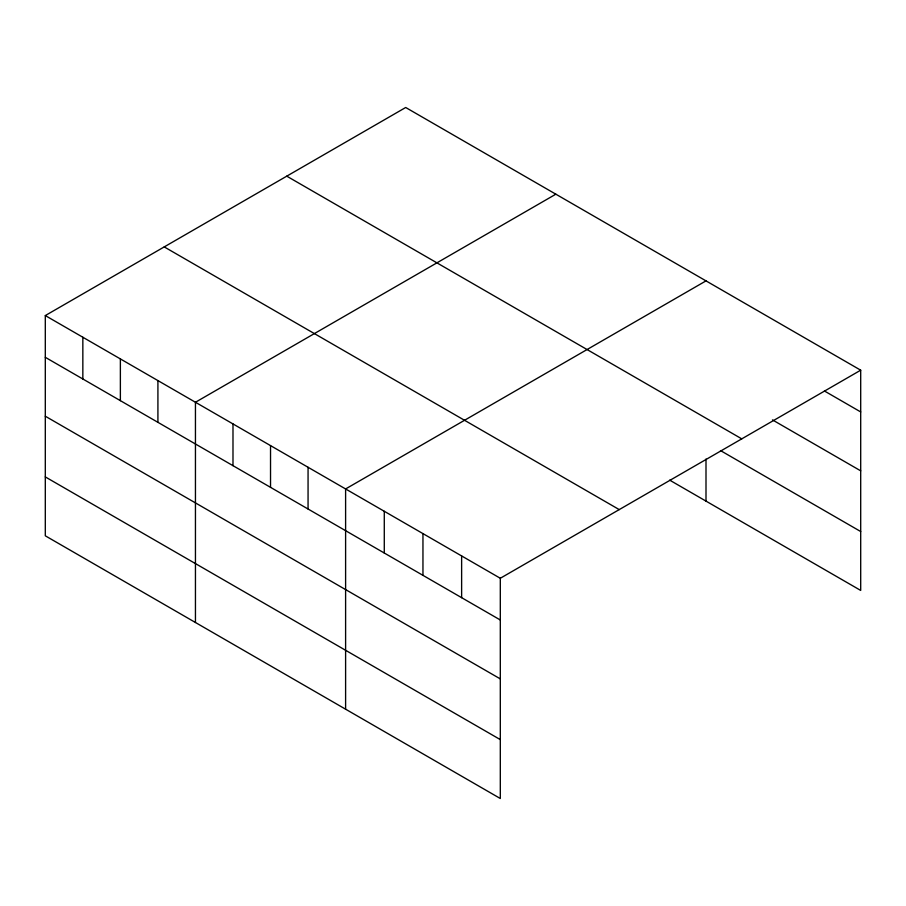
<?xml version="1.0" encoding="UTF-8"?>
<svg xmlns="http://www.w3.org/2000/svg" width="906" height="906" viewBox="0 0 906 906"><rect width="100%" height="100%" fill="white"/><g stroke="black" fill="none" stroke-linecap="round" stroke-linejoin="round"><path stroke-width="1.36" d="M45.3 315.571L500.305 578.266L500.305 798.503L45.3 535.808L45.3 315.571L405.695 107.497L860.7 370.192L860.7 590.429L669.67 480.135M555.842 194.19L195.447 402.264L195.447 622.501M706 280.883L345.605 488.946L345.605 709.183M500.305 578.266L860.7 370.192M824.437 390.996L860.7 411.936M772.467 419.897L860.7 470.837M286.76 176.16L741.765 438.855M720.497 450.576L860.7 531.528M164.235 246.908L619.24 509.602M45.3 357.315L500.305 619.998M45.3 416.216L500.305 678.911M45.3 476.907L500.305 739.602M706 459.036L706 501.109M461.63 555.933L461.63 597.677M422.955 533.611L422.955 575.344M384.28 511.278L384.28 553.011M308.063 467.281L308.063 509.013M270.532 445.605L270.532 487.349M232.989 423.929L232.989 465.673M157.916 380.588L157.916 422.332M120.373 358.912L120.373 400.656M82.842 337.247L82.842 378.98"/></g></svg>
